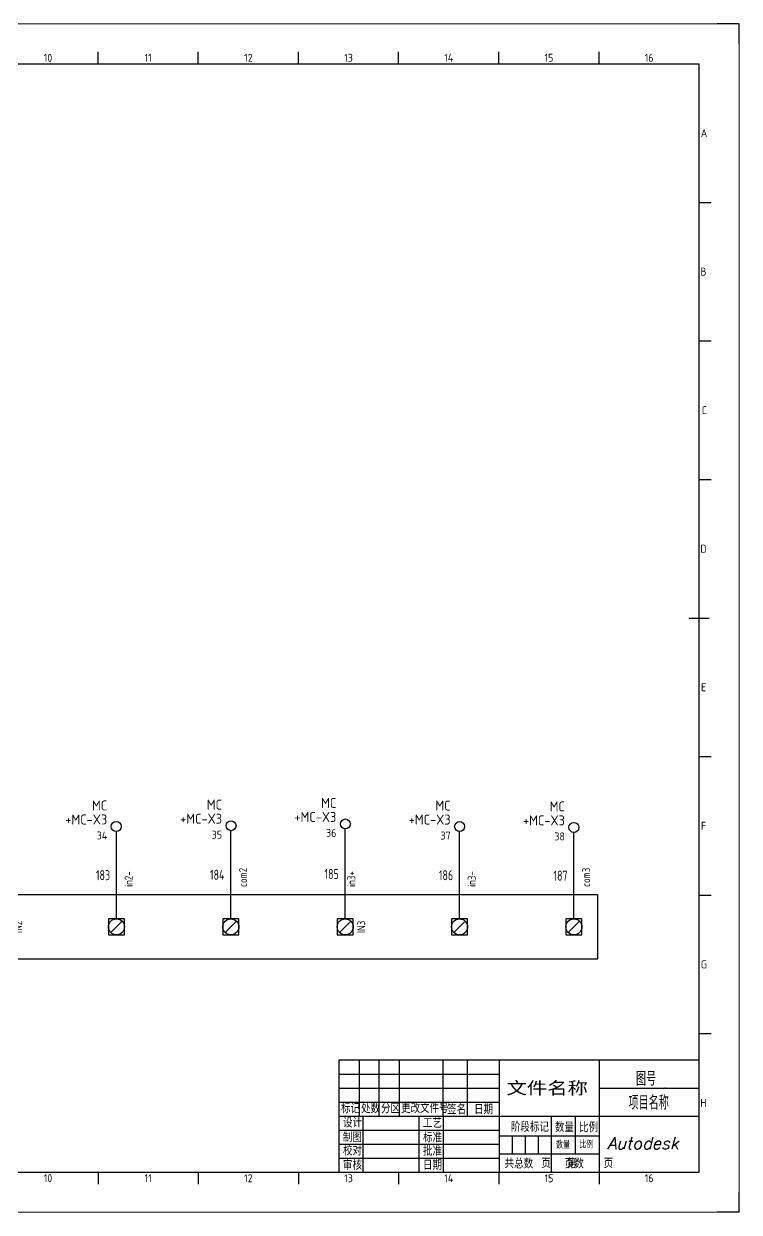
# Model space of a CAD drawing. Header units: millimetres. Extents: x 0 to 841, y 0 to 594.
# Drawn here: x 483 to 841, y 0 to 594 of the extents above; entities that cross this region are included whole.
import ezdxf
from ezdxf.enums import TextEntityAlignment as Align

# ---------------------------------------------------------------- set-up
doc = ezdxf.new("R2010")
doc.units = ezdxf.units.MM
doc.header["$LTSCALE"] = 12
for name, color, linetype in [('AE_BOR', 1, 'Continuous'), ('DESC', 150, 'Continuous'), ('GRY_0.5mm^2', 9, 'Continuous'), ('LOC', 8, 'Continuous'), ('MISC', 7, 'Continuous'), ('SYMS', 7, 'Continuous'), ('TAGS', 150, 'Continuous'), ('TERMS', 123, 'Continuous'), ('WIRENO', 72, 'Continuous'), ('图框_外框线', 7, 'Continuous'), ('图框_标题栏属性', 1, 'Continuous'), ('图框_标题栏文字', 6, 'Continuous')]:
    doc.layers.add(name, color=color, linetype=linetype)
doc.styles.get("Standard").update_dxf_attribs({"font": 'txt.shx', "bigfont": 'gbcbig.shx'})
doc.styles.add('WD', font='romans.shx', dxfattribs={"bigfont": 'gbcbig.shx'})
doc.styles.add('WD_IEC', font='isocp2.shx', dxfattribs={"width": 0.9, "height": 4, "bigfont": 'gbcbig.shx'})
doc.styles.add('工程字', font='gbenor.shx', dxfattribs={"bigfont": 'gbcbig.shx'})

# ---------------------------------------------------------------- blocks, each defined once
blk = doc.blocks.new('gb_a1')
for p, q in [((20, 574), (821, 574)), ((821, 20), (821, 574)), ((20, 20), (821, 20))]:
    blk.add_line(p, q)
at = {"layer": 'AE_BOR', "color": 1, "lineweight": 15}
for p, q in [((0, 594), (841, 594)), ((841, 594), (841, 0)), ((841, 0), (0, 0))]:
    blk.add_line(p, q, dxfattribs=at)
at = {"layer": 'AE_BOR', "lineweight": 30}
for p, q in [((841, 594), (830, 594)), ((841, 584), (841, 594)), ((841, 0), (841, 10)), ((841, 0), (830, 0))]:
    blk.add_line(p, q, dxfattribs=at)
at = {"layer": 'AE_BOR'}
for p, q in [((520.625, 574), (520.625, 580)), ((570.6875, 574), (570.6875, 580)), ((620.75, 574), (620.75, 580)), ((670.8125, 574), (670.8125, 580)), ((720.875, 574), (720.875, 580)), ((770.9375, 574), (770.9375, 580)), ((821, 504.75), (827, 504.75)), ((821, 435.5), (827, 435.5)), ((821, 366.25), (827, 366.25)), ((821, 227.75), (827, 227.75)), ((821, 158.5), (827, 158.5)), ((821, 89.25), (827, 89.25)), ((520.625, 20), (520.625, 14)), ((570.6875, 20), (570.6875, 14)), ((620.75, 20), (620.75, 14)), ((670.8125, 20), (670.8125, 14)), ((720.875, 20), (720.875, 14)), ((770.9375, 20), (770.9375, 14))]:
    blk.add_line(p, q, dxfattribs=at)
at = {"layer": 'AE_BOR', "color": 2, "lineweight": 30}
blk.add_line((816, 297), (826, 297), dxfattribs=at)
at = {"layer": 'AE_BOR', "style": 'WD_IEC'}
for s, p in [('10', (495.59375, 575)), ('11', (545.65625, 575)), ('12', (595.71875, 575)), ('13', (645.78125, 575)), ('14', (695.84375, 575)), ('15', (745.90625, 575)), ('16', (795.96875, 575)), ('10', (495.59375, 15)), ('11', (545.65625, 15)), ('12', (595.71875, 15)), ('13', (645.78125, 15)), ('14', (695.84375, 15)), ('15', (745.90625, 15)), ('16', (795.96875, 15))]:
    blk.add_text(s, height=4, dxfattribs=at).set_placement(p, align=Align.CENTER)
for s, p in [('A', (825.04762, 539.375)), ('B', (824.66667, 470.125)), ('C', (824.85714, 400.875)), ('D', (824.66667, 331.625)), ('E', (824.47619, 262.375)), ('F', (824.47619, 193.125)), ('G', (824.85714, 123.875)), ('H', (824.66667, 54.625))]:
    blk.add_text(s, height=4, dxfattribs=at).set_placement(p, align=Align.MIDDLE_RIGHT)
blk = doc.blocks.new('PLCIO_4CA3')
at = {"layer": 'SYMS', "ltscale": 4}
for p, q in [((-16, 16), (-16, -16)), ((640.65, 16), (-16, 16)), ((640.65, -16), (640.65, 16)), ((-16, -16), (640.65, -16))]:
    blk.add_line(p, q, dxfattribs=at)
at = {"layer": 'SYMS'}
for p, q in [((-4, 4), (-4, -4)), ((4, 4), (-4, 4)), ((-4, 4), (-4, -4)), ((4, 4), (-4, 4)), ((-2.83, -2.83), (2.83, 2.83)), ((4, -4), (4, 4)), ((4, -4), (4, 4)), ((53.15, 4), (53.15, -4)), ((61.15, 4), (53.15, 4)), ((53.15, 4), (53.15, -4)), ((61.15, 4), (53.15, 4)), ((54.32, -2.83), (59.98, 2.83)), ((61.15, -4), (61.15, 4)), ((61.15, -4), (61.15, 4)), ((110.3, 4), (110.3, -4)), ((118.3, 4), (110.3, 4)), ((110.3, 4), (110.3, -4)), ((118.3, 4), (110.3, 4)), ((111.47, -2.83), (117.13, 2.83)), ((118.3, -4), (118.3, 4)), ((118.3, -4), (118.3, 4)), ((167.45, 4), (167.45, -4)), ((175.45, 4), (167.45, 4)), ((167.45, 4), (167.45, -4)), ((175.45, 4), (167.45, 4)), ((168.62, -2.83), (174.28, 2.83)), ((175.45, -4), (175.45, 4)), ((175.45, -4), (175.45, 4)), ((224.6, 4), (224.6, -4)), ((232.6, 4), (224.6, 4)), ((224.6, 4), (224.6, -4)), ((232.6, 4), (224.6, 4)), ((225.77, -2.83), (231.43, 2.83)), ((232.6, -4), (232.6, 4)), ((232.6, -4), (232.6, 4)), ((281.75, 4), (281.75, -4)), ((289.75, 4), (281.75, 4)), ((281.75, 4), (281.75, -4)), ((289.75, 4), (281.75, 4)), ((282.92, -2.83), (288.58, 2.83)), ((289.75, -4), (289.75, 4)), ((289.75, -4), (289.75, 4)), ((338.9, 4), (338.9, -4)), ((346.9, 4), (338.9, 4)), ((338.9, 4), (338.9, -4)), ((346.9, 4), (338.9, 4)), ((340.07, -2.83), (345.73, 2.83)), ((346.9, -4), (346.9, 4)), ((346.9, -4), (346.9, 4)), ((396.05, 4), (396.05, -4)), ((404.05, 4), (396.05, 4)), ((396.05, 4), (396.05, -4)), ((404.05, 4), (396.05, 4)), ((397.22, -2.83), (402.88, 2.83)), ((404.05, -4), (404.05, 4)), ((404.05, -4), (404.05, 4)), ((453.2, 4), (453.2, -4)), ((461.2, 4), (453.2, 4)), ((453.2, 4), (453.2, -4)), ((461.2, 4), (453.2, 4)), ((454.37, -2.83), (460.03, 2.83)), ((461.2, -4), (461.2, 4)), ((461.2, -4), (461.2, 4)), ((510.35, 4), (510.35, -4)), ((518.35, 4), (510.35, 4)), ((510.35, 4), (510.35, -4)), ((518.35, 4), (510.35, 4)), ((511.52, -2.83), (517.18, 2.83)), ((518.35, -4), (518.35, 4)), ((518.35, -4), (518.35, 4)), ((567.5, 4), (567.5, -4)), ((575.5, 4), (567.5, 4)), ((567.5, 4), (567.5, -4)), ((575.5, 4), (567.5, 4)), ((568.67, -2.83), (574.33, 2.83)), ((575.5, -4), (575.5, 4)), ((575.5, -4), (575.5, 4)), ((624.65, 4), (624.65, -4)), ((632.65, 4), (624.65, 4)), ((624.65, 4), (624.65, -4)), ((632.65, 4), (624.65, 4)), ((625.82, -2.83), (631.48, 2.83)), ((632.65, -4), (632.65, 4)), ((632.65, -4), (632.65, 4)), ((-4, -4), (4, -4)), ((-4, -4), (4, -4)), ((53.15, -4), (61.15, -4)), ((53.15, -4), (61.15, -4)), ((110.3, -4), (118.3, -4)), ((110.3, -4), (118.3, -4)), ((167.45, -4), (175.45, -4)), ((167.45, -4), (175.45, -4)), ((224.6, -4), (232.6, -4)), ((224.6, -4), (232.6, -4)), ((281.75, -4), (289.75, -4)), ((281.75, -4), (289.75, -4)), ((338.9, -4), (346.9, -4)), ((338.9, -4), (346.9, -4)), ((396.05, -4), (404.05, -4)), ((396.05, -4), (404.05, -4)), ((453.2, -4), (461.2, -4)), ((453.2, -4), (461.2, -4)), ((510.35, -4), (518.35, -4)), ((510.35, -4), (518.35, -4)), ((567.5, -4), (575.5, -4)), ((567.5, -4), (575.5, -4)), ((624.65, -4), (632.65, -4)), ((624.65, -4), (632.65, -4))]:
    blk.add_line(p, q, dxfattribs=at)
for centre in [(0, 0), (57.15, 0), (114.3, 0), (171.45, 0), (228.6, 0), (285.75, 0), (342.9, 0), (400.05, 0), (457.2, 0), (514.35, 0), (571.5, 0), (628.65, 0)]:
    blk.add_circle(centre, 4, dxfattribs=at)
at = {"layer": 'SYMS', "style": 'WD_IEC', "width": 0.9}
for tag, p in [('TERMDESC01', (1.08, 6)), ('TERMDESC02', (61.23, 6)), ('TERMDESC03', (118.38, 6)), ('TERMDESC04', (172.53, 6)), ('TERMDESC05', (232.68, 6)), ('TERMDESC06', (289.83, 6)), ('TERMDESC07', (343.98, 6)), ('TERMDESC08', (404.13, 6)), ('TERMDESC09', (461.28, 6)), ('TERMDESC10', (515.43, 6)), ('TERMDESC12', (632.73, 6)), ('TERMDESC11', (575.58, 6))]:
    blk.add_attdef(tag, text='', height=4, rotation=90, dxfattribs=at).set_placement(p, align=Align.TOP_LEFT)
at = {"layer": 'SYMS', "style": 'WD_IEC'}
for tag, width, p in [('TERM01', 0.9, (-6, 0)), ('TERM01', 0.9, (-5, 0)), ('TERM02', 0.9, (51.15, 0)), ('TERM03', 0.9, (108.3, 0)), ('TERM04', 0.9, (165.45, 0)), ('TERM05', 0.9, (222.6, 0)), ('TERM06', 0.9, (279.75, 0)), ('TERM07', 0.9, (336.9, 0)), ('TERM08', 0.9, (394.05, 0)), ('TERM09', 0.9, (451.2, 0)), ('TERM10', 0.9, (508.35, 0)), ('TERM11', 0.9, (565.5, 0)), ('TERM12', 0.9, (622.65, 0)), ('INST', 0.8, (-47, 0)), ('LOC', 0.8, (-42, 0)), ('MFG', 0.8, (-37, 0)), ('CAT', 0.8, (-32, 0)), ('LINE1', 0.9, (-27, 0)), ('LINE2', 0.9, (-22, 0)), ('DESC', 0.9, (-16.95, 0)), ('TAG', 0.8, (-10.29, 0))]:
    blk.add_attdef(tag, text='', height=4, rotation=90, dxfattribs=dict(at, width=width)).set_placement(p, align=Align.CENTER)
at = {"layer": 'SYMS', "style": 'WD_IEC', "width": 0.8}
for tag, p in [('TAGA01', (6, 0)), ('TAGA04', (177.45, 0)), ('TAGA07', (348.9, 0)), ('TAGA10', (520.35, 0))]:
    blk.add_attdef(tag, text='', height=4, rotation=90, dxfattribs=at).set_placement(p, align=Align.TOP_CENTER)
at = {"layer": 'SYMS', "style": 'WD_IEC', "width": 0.9, "flags": 1}
for tag, p in [('X2TERM01', (0, 4)), ('X2TERM02', (57.15, 4)), ('X2TERM03', (114.3, 4)), ('X2TERM04', (171.45, 4)), ('X2TERM05', (228.6, 4)), ('X2TERM06', (285.75, 4)), ('X2TERM07', (342.9, 4)), ('X2TERM08', (400.05, 4)), ('X2TERM09', (457.2, 4)), ('X2TERM10', (514.35, 4)), ('X2TERM11', (571.5, 4)), ('X2TERM12', (628.65, 4))]:
    blk.add_attdef(tag, text='', height=0.64, rotation=90, dxfattribs=at).set_placement(p, align=Align.RIGHT)
at = {"layer": 'SYMS', "linetype": 'Continuous', "style": 'WD_IEC', "width": 0.9, "flags": 9}
blk.add_attdef('ASSYCODE', text='', height=0.64, rotation=90, dxfattribs=at).set_placement((-34.28, -7.36), align=Align.CENTER)
at = {"layer": 'SYMS', "style": 'WD_IEC', "width": 0.9}
for tag, p in [('DESCA01', (-3, -37)), ('DESCB01', (2, -37)), ('DESCC01', (7, -37)), ('DESCD01', (12, -37)), ('DESCE01', (17, -37)), ('DESCA04', (168.45, -37)), ('DESCB04', (173.45, -37)), ('DESCC04', (178.45, -37)), ('DESCD04', (183.45, -37)), ('DESCE04', (188.45, -37)), ('DESCA07', (339.9, -37)), ('DESCB07', (344.9, -37)), ('DESCC07', (349.9, -37)), ('DESCD07', (354.9, -37)), ('DESCE07', (359.9, -37)), ('DESCA10', (511.35, -37)), ('DESCB10', (516.35, -37)), ('DESCC10', (521.35, -37)), ('DESCD10', (526.35, -37)), ('DESCE10', (531.35, -37))]:
    blk.add_attdef(tag, text='', height=4, rotation=90, dxfattribs=at).set_placement(p, align=Align.RIGHT)
blk = doc.blocks.new('WD_WNV')
at = {"linetype": 'Continuous', "style": 'WD_IEC', "width": 0.8}
blk.add_attdef('WIRENO', text='', height=2.5, dxfattribs=at).set_placement((-1.6, 0), align=Align.MIDDLE_RIGHT)
at = {"style": 'WD_IEC', "flags": 1}
for tag, p in [('W08USER', (-1, 0.375)), ('W04USER', (-1, 0.875)), ('W05USER', (-1, 0.75)), ('W09USER', (-1, 0.25)), ('W03USER', (-1, 1)), ('W06USER', (-1, 0.625)), ('W07USER', (-1, 0.5)), ('W02USER', (-1, 1.125)), ('W01USER', (-1, 1.25)), ('W10USER', (-1, 0.125))]:
    blk.add_attdef(tag, text='', height=0.08, dxfattribs=at).set_placement(p, align=Align.CENTER)
blk = doc.blocks.new('CorpLogoBlock')
at = {"insert": (-46.09, 17.54), "char_height": 6, "width": 37.2055, "attachment_point": 1, "style": '工程字'}
blk.add_mtext('{\\Fitalic|c0;Autodesk}', dxfattribs=at)
blk = doc.blocks.new('GB_TitleBlock')
at = {"lineweight": -3}
for p, q in [((-50, 42), (0, 42)), ((-50, 28), (0, 28))]:
    blk.add_line(p, q, dxfattribs=at)
blk.add_point((-16.99, 42), dxfattribs=at)
at = {"layer": '图框_外框线'}
for p, q in [((-170, 56), (-170, 28)), ((-160, 28), (-160, 56)), ((-150, 56), (-150, 28)), ((-128, 28), (-128, 56)), ((-116, 56), (-116, 28)), ((-100, 56), (-100, 0)), ((-50, 56), (-50, 0)), ((-180, 49), (-100, 49)), ((-180, 42), (-100, 42)), ((-180, 35), (-100, 35)), ((-180, 28), (-50, 28)), ((-168, 0), (-168, 28)), ((-140, 0), (-140, 28)), ((-128, 28), (-128, 0)), ((-74, 28), (-74, 0)), ((-62, 28), (-62, 9)), ((-180, 21), (-100, 21)), ((-50, 18), (-100, 18)), ((-93.5, 18), (-93.5, 9)), ((-87, 18), (-87, 9)), ((-80.5, 18), (-80.5, 9)), ((-180, 14), (-100, 14)), ((-180, 7), (-100, 7)), ((-50, 9), (-100, 9))]:
    blk.add_line(p, q, dxfattribs=at)
blk.add_lwpolyline([(0, 56), (-180, 56), (-180, 0), (0, 0), (0, 56)], dxfattribs=at)
at = {"style": 'WD', "flags": 1}
blk.add_attdef('WD_TB', (-168.38, 50.46), '', height=2, dxfattribs=at)
at = {"layer": '图框_标题栏属性', "style": '工程字'}
for tag, p in [('REV3', (-179.58, 50.91)), ('REV2', (-179.43, 43.49)), ('REV1', (-179.43, 36.77))]:
    blk.add_attdef(tag, p, '', height=3, dxfattribs=at)
for tag, height, width, p, p2 in [('REV3DET', 3, 13.288798, (-148.76, 50.77), (-130.49, 50.77)), ('BY3', 3, 6.930672, (-126.95, 50.77), (-117.42, 50.77)), ('RD3', 3, 9.096075, (-114.66, 50.77), (-102.16, 50.77)), ('REV2DET', 3, 1.39216, (-148.76, 43.77), (-130.49, 43.77)), ('BY2', 3, 6.930672, (-126.95, 43.77), (-117.42, 43.77)), ('RD2', 3, 9.096075, (-114.66, 43.77), (-102.16, 43.77)), ('文件名称', 7, 2.04191, (-96.3, 38.33), (-55.63, 38.33)), ('REV1DET', 3, 13.288798, (-148.76, 36.77), (-130.49, 36.77)), ('BY1', 3, 6.930672, (-126.95, 36.77), (-117.42, 36.77)), ('RD1', 3, 9.096075, (-114.66, 36.77), (-102.16, 36.77))]:
    blk.add_attdef(tag, text='', height=height, dxfattribs=dict(at, width=width)).set_placement(p, p2, align=Align.FIT)
for tag, p in [('图号', (-26.57, 46.93)), ('项目名称', (-25.25, 35.16))]:
    blk.add_attdef(tag, text='', height=7, dxfattribs=at).set_placement(p, align=Align.MIDDLE)
at = {"layer": '图框_标题栏属性', "lineweight": -3}
for tag, p in [('设计', (-163.59, 22.3)), ('工艺', (-123.59, 22.3)), ('制图', (-163.59, 15.3)), ('标准', (-123.59, 15.3)), ('校对', (-163.59, 8.3)), ('批准', (-123.59, 8.3)), ('审核', (-163.59, 1.3)), ('日期', (-123.59, 1.3))]:
    blk.add_attdef(tag, p, '', height=5, dxfattribs=at)
at = {"layer": '图框_标题栏属性', "style": '工程字'}
for tag, height, p in [('数量', 3.5, (-68.02, 13.58)), ('比例', 3.5, (-56.4, 13.74)), ('总数', 5, (-87.74, 4.36)), ('页数', 5, (-62.45, 4.36))]:
    blk.add_attdef(tag, text='', height=height, dxfattribs=at).set_placement(p, align=Align.MIDDLE_CENTER)
at = {"layer": '图框_标题栏文字', "style": '工程字'}
for s, p in [('标记', (-179, 29.44)), ('处数', (-169, 29.44)), ('分区', (-159, 29.44)), ('更改文件号', (-149, 29.59)), ('签名', (-126, 29)), ('日期', (-112.47, 28.98)), ('设计', (-177.99, 22.35)), ('工艺', (-138.02, 22.15)), ('阶段标记', (-94.11, 20.2)), ('数量', (-72.11, 20)), ('比例', (-60, 20)), ('制图', (-178.04, 15.02)), ('标准', (-137.99, 14.92)), ('校对', (-177.99, 8.33)), ('批准', (-138.02, 8.15)), ('审核', (-177.99, 1.15)), ('日期', (-138.02, 1.15)), ('共     页   第     页', (-97.24, 2))]:
    blk.add_text(s, height=5, dxfattribs=at).set_placement(p)
blk = doc.blocks.new('VT0002')
blk.add_circle((0, 0), 1.25)
at = {"style": 'WD_IEC'}
for tag, p in [('INST', (-2.25, 7.5)), ('LOC', (-2.25, 4))]:
    blk.add_attdef(tag, text='', height=2.5, dxfattribs=at).set_placement(p, align=Align.RIGHT)
at = {"style": 'WD_IEC', "flags": 1}
for tag, p, height in [('ASSYCODE', (2.75, 10.75), 1), ('CATDESC', (2.75, 9.25), 1), ('MFG', (2.75, 7.25), 1.5), ('CAT', (2.75, 4.75), 1.5), ('X4TERM01', (-1.25, 0), 0.32), ('X4PIN01', (-1.25, 1), 0.4), ('X4TERMDESC01', (-1.25, 0.5), 0.4), ('X2TERM01', (0, 1.25), 0.32), ('X2PIN01', (0, 2.25), 0.4), ('X2TERMDESC01', (0, 1.75), 0.4), ('X8PIN01', (0, -0.25), 0.4), ('X1TERM01', (1.25, 0), 0.32), ('X1PIN01', (1.25, 1), 0.4), ('X1TERMDESC01', (1.25, 0.5), 0.4), ('X8TERM01', (0, -1.25), 0.32), ('X8TERMDESC01', (0, -0.75), 0.4), ('STRIPSEQ', (0, -3), 0.4), ('LINKTERM', (0, -2), 0.4)]:
    blk.add_attdef(tag, p, '', height=height, dxfattribs=at)
at = {"style": 'WD_IEC', "flags": 8}
for tag, height, p in [('TAGSTRIP', 2.5, (-2.25, 0.5)), ('TERM01', 2, (-2.25, -3.25))]:
    blk.add_attdef(tag, text='', height=height, dxfattribs=at).set_placement(p, align=Align.RIGHT)

msp = doc.modelspace()

# ---------------------------------------------------------------- linework, layer by layer
at = {"layer": 'GRY_0.5mm^2', "ltscale": 4}
for p, q in [((529.8, 146.62), (529.8, 190.28)), ((586.95, 146.62), (586.95, 190.69)), ((644.1, 146.62), (644.1, 191.56)), ((701.25, 146.62), (701.25, 190.26)), ((758.4, 146.62), (758.4, 189.83))]:
    msp.add_line(p, q, dxfattribs=at)

# ---------------------------------------------------------------- block references
for name, p in [('gb_a1', (0, 0)), ('CorpLogoBlock', (821, 20))]:
    msp.add_blockref(name, p)
ref = msp.add_blockref('GB_TitleBlock', (821, 20))
ref.add_attrib('页数', '页数', dxfattribs={"layer": '图框_标题栏属性', "height": 5, "style": '工程字'}).set_placement((758.55, 24.36), align=Align.MIDDLE_CENTER)
ref.add_attrib('总数', '总数', dxfattribs={"layer": '图框_标题栏属性', "height": 5, "style": '工程字'}).set_placement((733.26, 24.36), align=Align.MIDDLE_CENTER)
ref.add_attrib('比例', '比例', dxfattribs={"layer": '图框_标题栏属性', "height": 3.5, "style": '工程字'}).set_placement((764.6, 33.74), align=Align.MIDDLE_CENTER)
ref.add_attrib('数量', '数量', dxfattribs={"layer": '图框_标题栏属性', "height": 3.5, "style": '工程字'}).set_placement((752.98, 33.58), align=Align.MIDDLE_CENTER)
ref.add_attrib('项目名称', '项目名称', dxfattribs={"layer": '图框_标题栏属性', "height": 7, "style": '工程字'}).set_placement((795.75, 55.16), align=Align.MIDDLE)
ref.add_attrib('图号', '图号', dxfattribs={"layer": '图框_标题栏属性', "height": 7, "style": '工程字'}).set_placement((794.43, 66.93), align=Align.MIDDLE)
ref.add_attrib('文件名称', '文件名称', dxfattribs={"layer": '图框_标题栏属性', "height": 7, "style": '工程字', "width": 2.04191}).set_placement((724.7, 58.33), (765.37, 58.33), align=Align.FIT)
at = {"layer": 'SYMS'}
ref = msp.add_blockref('VT0002', (529.68, 192.78), dxfattribs=dict(at, xscale=2, yscale=2, zscale=2))
ref.add_attrib('TAGSTRIP', '+MC-X3', dxfattribs={"layer": 'TAGS', "height": 5, "style": 'WD_IEC', "flags": 8}).set_placement((525.18, 193.78), align=Align.RIGHT)
ref.add_attrib('LOC', 'MC', dxfattribs={"layer": 'LOC', "height": 5, "style": 'WD_IEC'}).set_placement((525.18, 200.78), align=Align.RIGHT)
ref.add_attrib('TERM01', '34', dxfattribs={"layer": 'TERMS', "height": 4, "style": 'WD_IEC', "flags": 8}).set_placement((525.18, 186.28), align=Align.RIGHT)
ref = msp.add_blockref('VT0002', (587.06, 193.19), dxfattribs=dict(at, xscale=2, yscale=2, zscale=2))
ref.add_attrib('TAGSTRIP', '+MC-X3', dxfattribs={"layer": 'TAGS', "height": 5, "style": 'WD_IEC', "flags": 8}).set_placement((582.56, 194.19), align=Align.RIGHT)
ref.add_attrib('LOC', 'MC', dxfattribs={"layer": 'LOC', "height": 5, "style": 'WD_IEC'}).set_placement((582.56, 201.19), align=Align.RIGHT)
ref.add_attrib('TERM01', '35', dxfattribs={"layer": 'TERMS', "height": 4, "style": 'WD_IEC', "flags": 8}).set_placement((582.56, 186.69), align=Align.RIGHT)
ref = msp.add_blockref('VT0002', (644.17, 194.06), dxfattribs=dict(at, xscale=2, yscale=2, zscale=2))
ref.add_attrib('TAGSTRIP', '+MC-X3', dxfattribs={"layer": 'TAGS', "height": 5, "style": 'WD_IEC', "flags": 8}).set_placement((639.67, 195.06), align=Align.RIGHT)
ref.add_attrib('LOC', 'MC', dxfattribs={"layer": 'LOC', "height": 5, "style": 'WD_IEC'}).set_placement((639.67, 202.06), align=Align.RIGHT)
ref.add_attrib('TERM01', '36', dxfattribs={"layer": 'TERMS', "height": 4, "style": 'WD_IEC', "flags": 8}).set_placement((639.67, 187.56), align=Align.RIGHT)
ref = msp.add_blockref('VT0002', (701.28, 192.76), dxfattribs=dict(at, xscale=2, yscale=2, zscale=2))
ref.add_attrib('TAGSTRIP', '+MC-X3', dxfattribs={"layer": 'TAGS', "height": 5, "style": 'WD_IEC', "flags": 8}).set_placement((696.78, 193.76), align=Align.RIGHT)
ref.add_attrib('LOC', 'MC', dxfattribs={"layer": 'LOC', "height": 5, "style": 'WD_IEC'}).set_placement((696.78, 200.76), align=Align.RIGHT)
ref.add_attrib('TERM01', '37', dxfattribs={"layer": 'TERMS', "height": 4, "style": 'WD_IEC', "flags": 8}).set_placement((696.78, 186.26), align=Align.RIGHT)
ref = msp.add_blockref('VT0002', (758.39, 192.33), dxfattribs=dict(at, xscale=2, yscale=2, zscale=2))
ref.add_attrib('TAGSTRIP', '+MC-X3', dxfattribs={"layer": 'TAGS', "height": 5, "style": 'WD_IEC', "flags": 8}).set_placement((753.89, 193.33), align=Align.RIGHT)
ref.add_attrib('LOC', 'MC', dxfattribs={"layer": 'LOC', "height": 5, "style": 'WD_IEC'}).set_placement((753.89, 200.33), align=Align.RIGHT)
ref.add_attrib('TERM01', '38', dxfattribs={"layer": 'TERMS', "height": 4, "style": 'WD_IEC', "flags": 8}).set_placement((753.89, 185.83), align=Align.RIGHT)
at = {"layer": 'SYMS', "ltscale": 4}
ref = msp.add_blockref('PLCIO_4CA3', (129.75, 142.62), dxfattribs=at)
ref.add_attrib('TAGA01', 'IN0', dxfattribs={"layer": 'TAGS', "height": 4, "rotation": 90, "style": 'WD_IEC', "width": 0.9}).set_placement((135.75, 142.62), align=Align.TOP_CENTER)
ref.add_attrib('DESCA01', 'MAIN DRIVE', dxfattribs={"layer": 'DESC', "height": 4, "rotation": 90, "style": 'WD_IEC', "width": 0.9}).set_placement((125.34, 120.7), align=Align.RIGHT)
ref.add_attrib('DESCB01', 'INDICATED SPEED', dxfattribs={"layer": 'DESC', "height": 4, "rotation": 90, "style": 'WD_IEC', "width": 0.9}).set_placement((131.75, 120.7), align=Align.RIGHT)
ref.add_attrib('TERMDESC01', 'in0+', dxfattribs={"layer": 'TERMS', "height": 4, "rotation": 90, "style": 'WD_IEC', "width": 0.9}).set_placement((130.83, 162.12), align=Align.TOP_LEFT)
ref.add_attrib('LINE1', 'RACK 1', dxfattribs={"layer": 'MISC', "height": 4, "rotation": 90, "style": 'WD_IEC', "width": 0.9}).set_placement((102.75, 142.62), align=Align.CENTER)
ref.add_attrib('LINE2', 'SLOT 6', dxfattribs={"layer": 'MISC', "height": 4, "rotation": 90, "style": 'WD_IEC', "width": 0.9}).set_placement((107.75, 142.62), align=Align.CENTER)
ref.add_attrib('MFG', 'AB', dxfattribs={"layer": 'MISC', "height": 4, "rotation": 90, "style": 'WD_IEC', "width": 0.9}).set_placement((92.75, 142.62), align=Align.CENTER)
ref.add_attrib('LOC', 'MC', dxfattribs={"layer": 'LOC', "height": 4, "rotation": 90, "style": 'WD_IEC', "width": 0.9}).set_placement((87.75, 142.62), align=Align.CENTER)
ref.add_attrib('CAT', '1746-NI4', dxfattribs={"layer": 'MISC', "height": 4, "rotation": 90, "style": 'WD_IEC', "width": 0.9}).set_placement((97.75, 142.62), align=Align.CENTER)
ref.add_attrib('DESC', '4-CH ANALOG IN', dxfattribs={"layer": 'DESC', "height": 4, "rotation": 90, "style": 'WD_IEC', "width": 0.9}).set_placement((112.8, 142.62), align=Align.CENTER)
ref.add_attrib('TAG', '-PLC8', dxfattribs={"layer": 'TAGS', "height": 4, "rotation": 90, "style": 'WD_IEC', "width": 0.9}).set_placement((119.46, 142.62), align=Align.CENTER)
ref.add_attrib('DESCC01', '(4-20MA)', dxfattribs={"layer": 'DESC', "height": 4, "rotation": 90, "style": 'WD_IEC', "width": 0.9}).set_placement((138.16, 121.51), align=Align.RIGHT)
ref.add_attrib('TERMDESC02', 'in0-', dxfattribs={"layer": 'TERMS', "height": 4, "rotation": 90, "style": 'WD_IEC', "width": 0.9}).set_placement((190.98, 162.12), align=Align.TOP_LEFT)
ref.add_attrib('TERMDESC03', 'com0', dxfattribs={"layer": 'TERMS', "height": 4, "rotation": 90, "style": 'WD_IEC', "width": 0.9}).set_placement((248.13, 161.75), align=Align.TOP_LEFT)
ref.add_attrib('TAGA04', 'IN1', dxfattribs={"layer": 'TAGS', "height": 4, "rotation": 90, "style": 'WD_IEC', "width": 0.9}).set_placement((307.2, 142.62), align=Align.TOP_CENTER)
ref.add_attrib('DESCA04', 'POWDER MOTOR', dxfattribs={"layer": 'DESC', "height": 4, "rotation": 90, "style": 'WD_IEC', "width": 0.9}).set_placement((296.79, 120.7), align=Align.RIGHT)
ref.add_attrib('DESCB04', 'INDICATED SPEED', dxfattribs={"layer": 'DESC', "height": 4, "rotation": 90, "style": 'WD_IEC', "width": 0.9}).set_placement((303.2, 120.7), align=Align.RIGHT)
ref.add_attrib('TERMDESC04', 'in1+', dxfattribs={"layer": 'TERMS', "height": 4, "rotation": 90, "style": 'WD_IEC', "width": 0.9}).set_placement((302.28, 162.12), align=Align.TOP_LEFT)
ref.add_attrib('DESCC04', '(4-20MA)', dxfattribs={"layer": 'DESC', "height": 4, "rotation": 90, "style": 'WD_IEC', "width": 0.9}).set_placement((309.61, 120.7), align=Align.RIGHT)
ref.add_attrib('TERMDESC05', 'in1-', dxfattribs={"layer": 'TERMS', "height": 4, "rotation": 90, "style": 'WD_IEC', "width": 0.9}).set_placement((362.43, 162.12), align=Align.TOP_LEFT)
ref.add_attrib('TERMDESC06', 'com1', dxfattribs={"layer": 'TERMS', "height": 4, "rotation": 90, "style": 'WD_IEC', "width": 0.9}).set_placement((419.58, 162.62), align=Align.TOP_LEFT)
ref.add_attrib('TAGA07', 'IN2', dxfattribs={"layer": 'TAGS', "height": 4, "rotation": 90, "style": 'WD_IEC', "width": 0.9}).set_placement((478.65, 142.62), align=Align.TOP_CENTER)
ref.add_attrib('TERMDESC07', 'in2+', dxfattribs={"layer": 'TERMS', "height": 4, "rotation": 90, "style": 'WD_IEC', "width": 0.9}).set_placement((473.73, 162.62), align=Align.TOP_LEFT)
ref.add_attrib('TERMDESC08', 'in2-', dxfattribs={"layer": 'TERMS', "height": 4, "rotation": 90, "style": 'WD_IEC', "width": 0.9}).set_placement((533.88, 162.62), align=Align.TOP_LEFT)
ref.add_attrib('TERMDESC09', 'com2', dxfattribs={"layer": 'TERMS', "height": 4, "rotation": 90, "style": 'WD_IEC', "width": 0.9}).set_placement((591.03, 162.62), align=Align.TOP_LEFT)
ref.add_attrib('TAGA10', 'IN3', dxfattribs={"layer": 'TAGS', "height": 4, "rotation": 90, "style": 'WD_IEC', "width": 0.9}).set_placement((650.1, 142.62), align=Align.TOP_CENTER)
ref.add_attrib('TERMDESC10', 'in3+', dxfattribs={"layer": 'TERMS', "height": 4, "rotation": 90, "style": 'WD_IEC', "width": 0.9}).set_placement((645.18, 162.62), align=Align.TOP_LEFT)
ref.add_attrib('TERMDESC11', 'in3-', dxfattribs={"layer": 'TERMS', "height": 4, "rotation": 90, "style": 'WD_IEC', "width": 0.9}).set_placement((705.33, 162.62), align=Align.TOP_LEFT)
ref.add_attrib('TERMDESC12', 'com3', dxfattribs={"layer": 'TERMS', "height": 4, "rotation": 90, "style": 'WD_IEC', "width": 0.9}).set_placement((762.48, 162.62), align=Align.TOP_LEFT)
at = {"layer": 'WIRENO', "ltscale": 4}
ref = msp.add_blockref('WD_WNV', (529.8, 168.45), dxfattribs=dict(at, xscale=2, yscale=2, zscale=2))
ref.add_attrib('WIRENO', '183', dxfattribs={"linetype": 'Continuous', "height": 5, "style": 'WD_IEC', "width": 0.8}).set_placement((526.6, 168.45), align=Align.MIDDLE_RIGHT)
ref = msp.add_blockref('WD_WNV', (586.95, 168.66), dxfattribs=dict(at, xscale=2, yscale=2, zscale=2))
ref.add_attrib('WIRENO', '184', dxfattribs={"linetype": 'Continuous', "height": 5, "style": 'WD_IEC', "width": 0.8}).set_placement((583.75, 168.66), align=Align.MIDDLE_RIGHT)
ref = msp.add_blockref('WD_WNV', (644.1, 169.09), dxfattribs=dict(at, xscale=2, yscale=2, zscale=2))
ref.add_attrib('WIRENO', '185', dxfattribs={"linetype": 'Continuous', "height": 5, "style": 'WD_IEC', "width": 0.8}).set_placement((640.9, 169.09), align=Align.MIDDLE_RIGHT)
ref = msp.add_blockref('WD_WNV', (701.25, 168.44), dxfattribs=dict(at, xscale=2, yscale=2, zscale=2))
ref.add_attrib('WIRENO', '186', dxfattribs={"linetype": 'Continuous', "height": 5, "style": 'WD_IEC', "width": 0.8}).set_placement((698.05, 168.44), align=Align.MIDDLE_RIGHT)
ref = msp.add_blockref('WD_WNV', (758.4, 168.23), dxfattribs=dict(at, xscale=2, yscale=2, zscale=2))
ref.add_attrib('WIRENO', '187', dxfattribs={"linetype": 'Continuous', "height": 5, "style": 'WD_IEC', "width": 0.8}).set_placement((755.2, 168.23), align=Align.MIDDLE_RIGHT)

doc.saveas('drawing.dxf')
